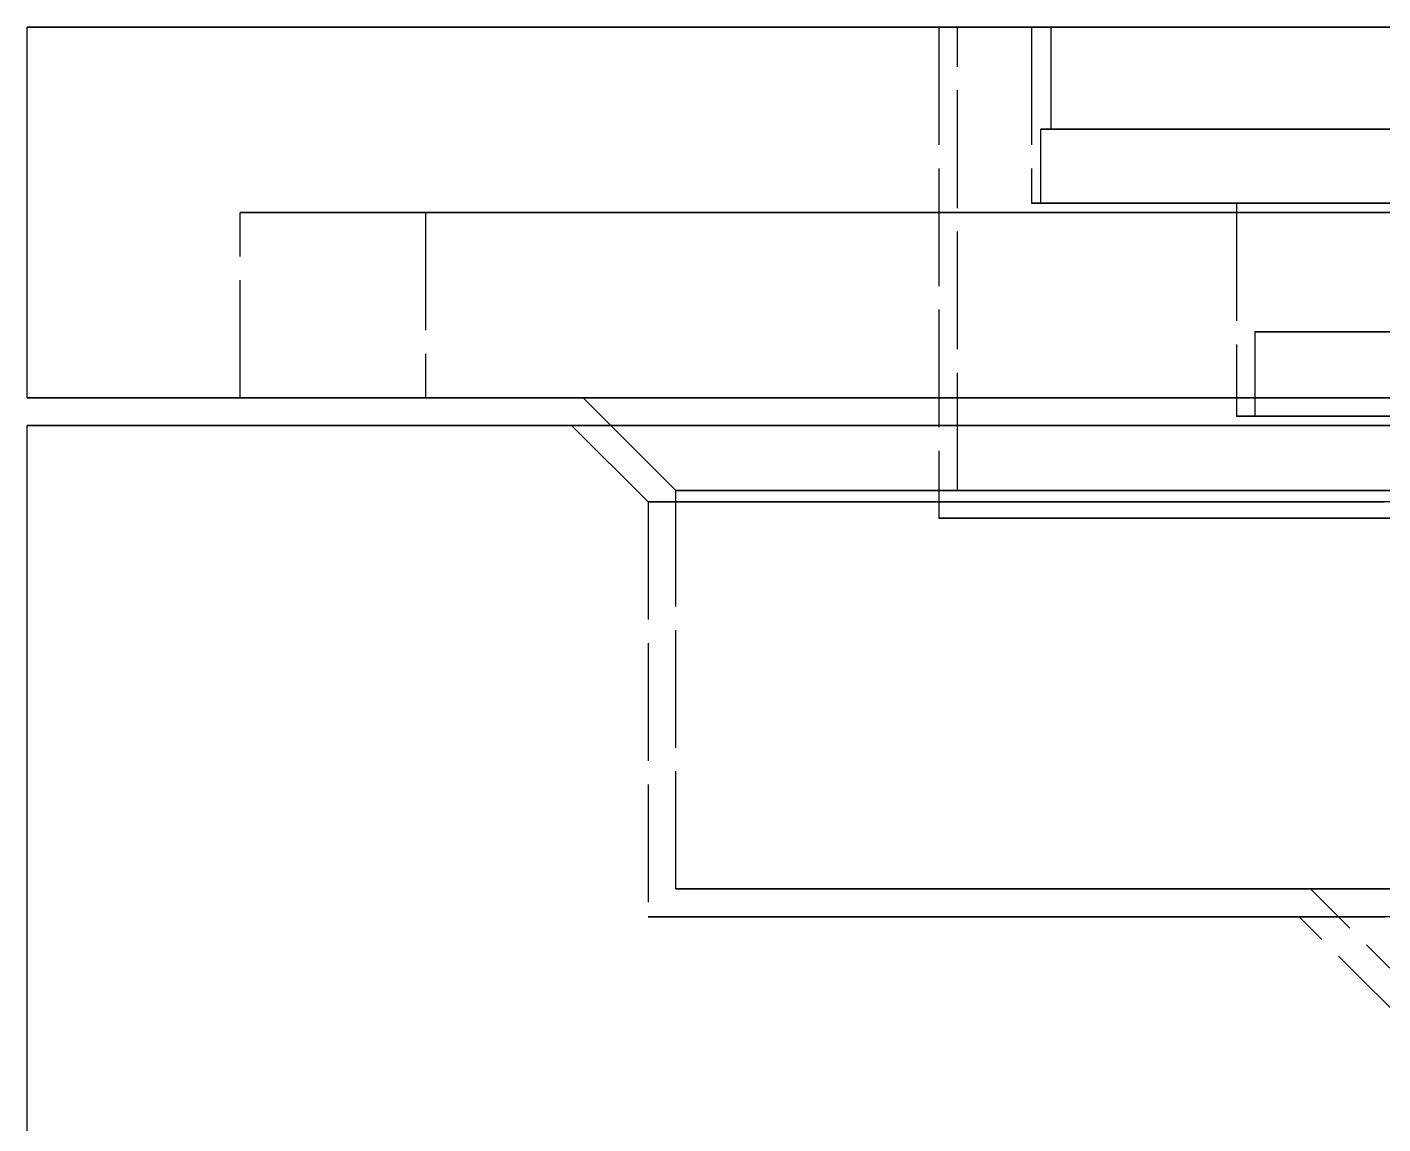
# Model space of a CAD drawing. Header units: millimetres. Extents: x -9 to 243, y -53 to 196.
# Drawn here: x 137.85 to 152.48, y 24.76 to 36.6 of the extents above; entities that cross this region are included whole.
import ezdxf

# ---------------------------------------------------------------- set-up
doc = ezdxf.new("R2010")
doc.units = ezdxf.units.MM
doc.linetypes.add('DASHED', pattern=[1.524, 1.27, -0.254])
doc.layers.add('HIDDEN', color=8, linetype='DASHED')
doc.layers.add('VISIBLE', color=7, linetype='CONTINUOUS')

msp = doc.modelspace()

# ---------------------------------------------------------------- linework, layer by layer
at = {"layer": 'HIDDEN'}
for points in [[(152.51667, 36.6), (151.85, 36.6), (151.18333, 36.6), (150.51667, 36.6), (149.85, 36.6), (149.18333, 36.6), (148.51667, 36.6), (147.85, 36.6), (147.18333, 36.6), (146.51667, 36.6), (145.85, 36.6), (145.18333, 36.6), (144.51667, 36.6), (143.85, 36.6), (143.18333, 36.6), (142.51667, 36.6), (141.85, 36.6), (141.18333, 36.6), (140.51667, 36.6), (139.85, 36.6), (139.18333, 36.6), (138.51667, 36.6), (137.85, 36.6)], [(152.65, 36.6), (152.29571, 36.6), (151.94143, 36.6), (151.58714, 36.6), (151.23286, 36.6), (150.87857, 36.6), (150.52429, 36.6), (150.17, 36.6), (149.81571, 36.6), (149.46143, 36.6), (149.10714, 36.6), (148.75286, 36.6), (148.39857, 36.6), (148.04429, 36.6), (147.69, 36.6)], [(147.69, 36.6), (147.86714, 36.6), (148.04429, 36.6), (148.22143, 36.6), (148.39857, 36.6), (148.57571, 36.6), (148.75286, 36.6), (148.93, 36.6), (149.10714, 36.6), (149.28429, 36.6), (149.46143, 36.6), (149.63857, 36.6), (149.81571, 36.6), (149.99286, 36.6), (150.17, 36.6), (150.34714, 36.6), (150.52429, 36.6), (150.70143, 36.6), (150.87857, 36.6), (151.05571, 36.6), (151.23286, 36.6), (151.41, 36.6), (151.58714, 36.6), (151.76429, 36.6), (151.94143, 36.6), (152.11857, 36.6), (152.29571, 36.6), (152.47286, 36.6), (152.65, 36.6)], [(147.69, 36.6), (147.69, 31.3)], [(152.76111, 36.6), (152.41317, 36.6), (152.06524, 36.6), (151.7173, 36.6), (151.36937, 36.6), (151.02143, 36.6), (150.67349, 36.6), (150.32556, 36.6), (149.97762, 36.6), (149.62968, 36.6), (149.28175, 36.6), (148.93381, 36.6), (148.58587, 36.6), (148.23794, 36.6), (147.89, 36.6)], [(147.89, 36.6), (148.06397, 36.6), (148.23794, 36.6), (148.4119, 36.6), (148.58587, 36.6), (148.75984, 36.6), (148.93381, 36.6), (149.10778, 36.6), (149.28175, 36.6), (149.45571, 36.6), (149.62968, 36.6), (149.80365, 36.6), (149.97762, 36.6), (150.15159, 36.6), (150.32556, 36.6), (150.49952, 36.6), (150.67349, 36.6), (150.84746, 36.6), (151.02143, 36.6), (151.1954, 36.6), (151.36937, 36.6), (151.54333, 36.6), (151.7173, 36.6), (151.89127, 36.6), (152.06524, 36.6), (152.23921, 36.6), (152.41317, 36.6), (152.58714, 36.6)], [(147.89, 31.6), (147.89, 36.6)], [(152.56048, 36.6), (152.23794, 36.6), (151.9154, 36.6), (151.59286, 36.6), (151.27032, 36.6), (150.94778, 36.6), (150.62524, 36.6), (150.3027, 36.6), (149.98016, 36.6), (149.65762, 36.6), (149.33508, 36.6), (149.01254, 36.6), (148.69, 36.6)], [(148.69, 36.6), (148.85127, 36.6), (149.01254, 36.6), (149.17381, 36.6), (149.33508, 36.6), (149.49635, 36.6), (149.65762, 36.6), (149.81889, 36.6), (149.98016, 36.6), (150.14143, 36.6), (150.3027, 36.6), (150.46397, 36.6), (150.62524, 36.6), (150.78651, 36.6), (150.94778, 36.6), (151.10905, 36.6), (151.27032, 36.6), (151.43159, 36.6), (151.59286, 36.6), (151.75413, 36.6), (151.9154, 36.6), (152.07667, 36.6), (152.23794, 36.6), (152.39921, 36.6), (152.56048, 36.6)], [(148.69, 36.6), (148.69, 34.7)], [(152.60645, 36.6), (152.32134, 36.6), (152.03623, 36.6), (151.75111, 36.6), (151.466, 36.6), (151.18089, 36.6), (150.89578, 36.6), (150.61067, 36.6), (150.32556, 36.6), (150.04045, 36.6), (149.75533, 36.6), (149.47022, 36.6), (149.18511, 36.6), (148.9, 36.6)], [(148.9, 36.6), (149.18511, 36.6), (149.47022, 36.6), (149.75533, 36.6), (150.04045, 36.6), (150.32556, 36.6), (150.61067, 36.6), (150.89578, 36.6), (151.18089, 36.6), (151.466, 36.6), (151.75111, 36.6), (152.03623, 36.6), (152.32134, 36.6), (152.60645, 36.6)], [(148.9, 35.5), (148.9, 36.6)], [(152.53212, 35.5), (152.24426, 35.5), (151.95641, 35.5), (151.66855, 35.5), (151.3807, 35.5), (151.09284, 35.5), (150.80499, 35.5), (150.51713, 35.5), (150.22928, 35.5), (149.94142, 35.5), (149.65357, 35.5), (149.36571, 35.5), (149.07786, 35.5), (148.79, 35.5)], [(148.79, 35.5), (149.07786, 35.5), (149.36571, 35.5), (149.65357, 35.5), (149.94142, 35.5), (150.22928, 35.5), (150.51713, 35.5), (150.80499, 35.5), (151.09284, 35.5), (151.3807, 35.5), (151.66855, 35.5), (151.95641, 35.5), (152.24426, 35.5), (152.53212, 35.5)], [(148.79, 34.7), (148.79, 35.5)], [(152.60645, 35.5), (152.32134, 35.5), (152.03623, 35.5), (151.75111, 35.5), (151.466, 35.5), (151.18089, 35.5), (150.89578, 35.5), (150.61067, 35.5), (150.32556, 35.5), (150.04045, 35.5), (149.75533, 35.5), (149.47022, 35.5), (149.18511, 35.5), (148.9, 35.5)], [(148.9, 35.5), (149.18511, 35.5), (149.47022, 35.5), (149.75533, 35.5), (150.04045, 35.5), (150.32556, 35.5), (150.61067, 35.5), (150.89578, 35.5), (151.18089, 35.5), (151.466, 35.5), (151.75111, 35.5), (152.03623, 35.5), (152.32134, 35.5), (152.60645, 35.5)], [(152.56048, 34.7), (152.23794, 34.7), (151.9154, 34.7), (151.59286, 34.7), (151.27032, 34.7), (150.94778, 34.7), (150.62524, 34.7), (150.3027, 34.7), (149.98016, 34.7), (149.65762, 34.7), (149.33508, 34.7), (149.01254, 34.7), (148.69, 34.7)], [(148.69, 34.7), (148.85127, 34.7), (149.01254, 34.7), (149.17381, 34.7), (149.33508, 34.7), (149.49635, 34.7), (149.65762, 34.7), (149.81889, 34.7), (149.98016, 34.7), (150.14143, 34.7), (150.3027, 34.7), (150.46397, 34.7), (150.62524, 34.7), (150.78651, 34.7), (150.94778, 34.7), (151.10905, 34.7), (151.27032, 34.7), (151.43159, 34.7), (151.59286, 34.7), (151.75413, 34.7), (151.9154, 34.7), (152.07667, 34.7), (152.23794, 34.7), (152.39921, 34.7), (152.56048, 34.7)], [(152.53212, 34.7), (152.24426, 34.7), (151.95641, 34.7), (151.66855, 34.7), (151.3807, 34.7), (151.09284, 34.7), (150.80499, 34.7), (150.51713, 34.7), (150.22928, 34.7), (149.94142, 34.7), (149.65357, 34.7), (149.36571, 34.7), (149.07786, 34.7), (148.79, 34.7)], [(148.79, 34.7), (149.07786, 34.7), (149.36571, 34.7), (149.65357, 34.7), (149.94142, 34.7), (150.22928, 34.7), (150.51713, 34.7), (150.80499, 34.7), (151.09284, 34.7), (151.3807, 34.7), (151.66855, 34.7), (151.95641, 34.7), (152.24426, 34.7), (152.53212, 34.7)], [(152.66667, 34.7), (152.41429, 34.7), (152.1619, 34.7), (151.90952, 34.7), (151.65714, 34.7), (151.40476, 34.7), (151.15238, 34.7), (150.9, 34.7)], [(150.9, 34.7), (151.02619, 34.7), (151.15238, 34.7), (151.27857, 34.7), (151.40476, 34.7), (151.53095, 34.7), (151.65714, 34.7), (151.78333, 34.7), (151.90952, 34.7), (152.03571, 34.7), (152.1619, 34.7), (152.2881, 34.7), (152.41429, 34.7), (152.54048, 34.7)], [(150.9, 34.7), (150.9, 32.4)], [(152.61667, 34.6), (152.02302, 34.6), (151.42937, 34.6), (150.83571, 34.6), (150.24206, 34.6), (149.64841, 34.6), (149.05476, 34.6), (148.46111, 34.6), (147.86746, 34.6), (147.27381, 34.6), (146.68016, 34.6), (146.08651, 34.6), (145.49286, 34.6), (144.89921, 34.6), (144.30556, 34.6), (143.7119, 34.6), (143.11825, 34.6), (142.5246, 34.6), (141.93095, 34.6), (141.3373, 34.6), (140.74365, 34.6), (140.15, 34.6)], [(140.15, 34.6), (140.44683, 34.6), (140.74365, 34.6), (141.04048, 34.6), (141.3373, 34.6), (141.63413, 34.6), (141.93095, 34.6), (142.22778, 34.6), (142.5246, 34.6), (142.82143, 34.6), (143.11825, 34.6), (143.41508, 34.6), (143.7119, 34.6), (144.00873, 34.6), (144.30556, 34.6), (144.60238, 34.6), (144.89921, 34.6), (145.19603, 34.6), (145.49286, 34.6), (145.78968, 34.6), (146.08651, 34.6), (146.38333, 34.6), (146.68016, 34.6), (146.97698, 34.6), (147.27381, 34.6), (147.57063, 34.6), (147.86746, 34.6), (148.16429, 34.6), (148.46111, 34.6), (148.75794, 34.6), (149.05476, 34.6), (149.35159, 34.6), (149.64841, 34.6), (149.94524, 34.6), (150.24206, 34.6), (150.53889, 34.6), (150.83571, 34.6), (151.13254, 34.6), (151.42937, 34.6), (151.72619, 34.6), (152.02302, 34.6), (152.31984, 34.6), (152.61667, 34.6)], [(152.61667, 34.6), (152.02302, 34.6), (151.42937, 34.6), (150.83571, 34.6), (150.24206, 34.6), (149.64841, 34.6), (149.05476, 34.6), (148.46111, 34.6), (147.86746, 34.6), (147.27381, 34.6), (146.68016, 34.6), (146.08651, 34.6), (145.49286, 34.6), (144.89921, 34.6), (144.30556, 34.6), (143.7119, 34.6), (143.11825, 34.6), (142.5246, 34.6), (141.93095, 34.6), (141.3373, 34.6), (140.74365, 34.6), (140.15, 34.6)], [(140.15, 34.6), (140.44683, 34.6), (140.74365, 34.6), (141.04048, 34.6), (141.3373, 34.6), (141.63413, 34.6), (141.93095, 34.6), (142.22778, 34.6), (142.5246, 34.6), (142.82143, 34.6), (143.11825, 34.6), (143.41508, 34.6), (143.7119, 34.6), (144.00873, 34.6), (144.30556, 34.6), (144.60238, 34.6), (144.89921, 34.6), (145.19603, 34.6), (145.49286, 34.6), (145.78968, 34.6), (146.08651, 34.6), (146.38333, 34.6), (146.68016, 34.6), (146.97698, 34.6), (147.27381, 34.6), (147.57063, 34.6), (147.86746, 34.6), (148.16429, 34.6), (148.46111, 34.6), (148.75794, 34.6), (149.05476, 34.6), (149.35159, 34.6), (149.64841, 34.6), (149.94524, 34.6), (150.24206, 34.6), (150.53889, 34.6), (150.83571, 34.6), (151.13254, 34.6), (151.42937, 34.6), (151.72619, 34.6), (152.02302, 34.6), (152.31984, 34.6), (152.61667, 34.6)], [(140.15, 32.6), (140.15, 34.6)], [(140.15, 32.6), (140.15, 34.6)], [(152.75317, 34.6), (152.22302, 34.6), (151.69286, 34.6), (151.1627, 34.6), (150.63254, 34.6), (150.10238, 34.6), (149.57222, 34.6), (149.04206, 34.6), (148.5119, 34.6), (147.98175, 34.6), (147.45159, 34.6), (146.92143, 34.6), (146.39127, 34.6), (145.86111, 34.6), (145.33095, 34.6), (144.80079, 34.6), (144.27063, 34.6), (143.74048, 34.6), (143.21032, 34.6), (142.68016, 34.6), (142.15, 34.6)], [(142.15, 34.6), (142.41508, 34.6), (142.68016, 34.6), (142.94524, 34.6), (143.21032, 34.6), (143.4754, 34.6), (143.74048, 34.6), (144.00556, 34.6), (144.27063, 34.6), (144.53571, 34.6), (144.80079, 34.6), (145.06587, 34.6), (145.33095, 34.6), (145.59603, 34.6), (145.86111, 34.6), (146.12619, 34.6), (146.39127, 34.6), (146.65635, 34.6), (146.92143, 34.6), (147.18651, 34.6), (147.45159, 34.6), (147.71667, 34.6), (147.98175, 34.6), (148.24683, 34.6), (148.5119, 34.6), (148.77698, 34.6), (149.04206, 34.6), (149.30714, 34.6), (149.57222, 34.6), (149.8373, 34.6), (150.10238, 34.6), (150.36746, 34.6), (150.63254, 34.6), (150.89762, 34.6), (151.1627, 34.6), (151.42778, 34.6), (151.69286, 34.6), (151.95794, 34.6), (152.22302, 34.6), (152.4881, 34.6)], [(152.75317, 34.6), (152.22302, 34.6), (151.69286, 34.6), (151.1627, 34.6), (150.63254, 34.6), (150.10238, 34.6), (149.57222, 34.6), (149.04206, 34.6), (148.5119, 34.6), (147.98175, 34.6), (147.45159, 34.6), (146.92143, 34.6), (146.39127, 34.6), (145.86111, 34.6), (145.33095, 34.6), (144.80079, 34.6), (144.27063, 34.6), (143.74048, 34.6), (143.21032, 34.6), (142.68016, 34.6), (142.15, 34.6)], [(142.15, 34.6), (142.41508, 34.6), (142.68016, 34.6), (142.94524, 34.6), (143.21032, 34.6), (143.4754, 34.6), (143.74048, 34.6), (144.00556, 34.6), (144.27063, 34.6), (144.53571, 34.6), (144.80079, 34.6), (145.06587, 34.6), (145.33095, 34.6), (145.59603, 34.6), (145.86111, 34.6), (146.12619, 34.6), (146.39127, 34.6), (146.65635, 34.6), (146.92143, 34.6), (147.18651, 34.6), (147.45159, 34.6), (147.71667, 34.6), (147.98175, 34.6), (148.24683, 34.6), (148.5119, 34.6), (148.77698, 34.6), (149.04206, 34.6), (149.30714, 34.6), (149.57222, 34.6), (149.8373, 34.6), (150.10238, 34.6), (150.36746, 34.6), (150.63254, 34.6), (150.89762, 34.6), (151.1627, 34.6), (151.42778, 34.6), (151.69286, 34.6), (151.95794, 34.6), (152.22302, 34.6), (152.4881, 34.6)], [(142.15, 34.6), (142.15, 32.6)], [(142.15, 34.6), (142.15, 32.6)], [(152.57619, 33.31), (152.33016, 33.31), (152.08413, 33.31), (151.8381, 33.31), (151.59206, 33.31), (151.34603, 33.31), (151.1, 33.31)], [(151.1, 33.31), (151.22302, 33.31), (151.34603, 33.31), (151.46905, 33.31), (151.59206, 33.31), (151.71508, 33.31), (151.8381, 33.31), (151.96111, 33.31), (152.08413, 33.31), (152.20714, 33.31), (152.33016, 33.31), (152.45317, 33.31), (152.57619, 33.31)], [(151.1, 33.31), (151.1, 32.4)], [(152.51667, 32.6), (151.85, 32.6), (151.18333, 32.6), (150.51667, 32.6), (149.85, 32.6), (149.18333, 32.6), (148.51667, 32.6), (147.85, 32.6), (147.18333, 32.6), (146.51667, 32.6), (145.85, 32.6), (145.18333, 32.6), (144.51667, 32.6), (143.85, 32.6), (143.18333, 32.6), (142.51667, 32.6), (141.85, 32.6), (141.18333, 32.6), (140.51667, 32.6), (139.85, 32.6), (139.18333, 32.6), (138.51667, 32.6), (137.85, 32.6)], [(152.61667, 32.6), (152.02302, 32.6), (151.42937, 32.6), (150.83571, 32.6), (150.24206, 32.6), (149.64841, 32.6), (149.05476, 32.6), (148.46111, 32.6), (147.86746, 32.6), (147.27381, 32.6), (146.68016, 32.6), (146.08651, 32.6), (145.49286, 32.6), (144.89921, 32.6), (144.30556, 32.6), (143.7119, 32.6), (143.11825, 32.6), (142.5246, 32.6), (141.93095, 32.6), (141.3373, 32.6), (140.74365, 32.6), (140.15, 32.6)], [(140.15, 32.6), (140.44683, 32.6), (140.74365, 32.6), (141.04048, 32.6), (141.3373, 32.6), (141.63413, 32.6), (141.93095, 32.6), (142.22778, 32.6), (142.5246, 32.6), (142.82143, 32.6), (143.11825, 32.6), (143.41508, 32.6), (143.7119, 32.6), (144.00873, 32.6), (144.30556, 32.6), (144.60238, 32.6), (144.89921, 32.6), (145.19603, 32.6), (145.49286, 32.6), (145.78968, 32.6), (146.08651, 32.6), (146.38333, 32.6), (146.68016, 32.6), (146.97698, 32.6), (147.27381, 32.6), (147.57063, 32.6), (147.86746, 32.6), (148.16429, 32.6), (148.46111, 32.6), (148.75794, 32.6), (149.05476, 32.6), (149.35159, 32.6), (149.64841, 32.6), (149.94524, 32.6), (150.24206, 32.6), (150.53889, 32.6), (150.83571, 32.6), (151.13254, 32.6), (151.42937, 32.6), (151.72619, 32.6), (152.02302, 32.6), (152.31984, 32.6), (152.61667, 32.6)], [(152.61667, 32.6), (152.02302, 32.6), (151.42937, 32.6), (150.83571, 32.6), (150.24206, 32.6), (149.64841, 32.6), (149.05476, 32.6), (148.46111, 32.6), (147.86746, 32.6), (147.27381, 32.6), (146.68016, 32.6), (146.08651, 32.6), (145.49286, 32.6), (144.89921, 32.6), (144.30556, 32.6), (143.7119, 32.6), (143.11825, 32.6), (142.5246, 32.6), (141.93095, 32.6), (141.3373, 32.6), (140.74365, 32.6), (140.15, 32.6)], [(140.15, 32.6), (140.44683, 32.6), (140.74365, 32.6), (141.04048, 32.6), (141.3373, 32.6), (141.63413, 32.6), (141.93095, 32.6), (142.22778, 32.6), (142.5246, 32.6), (142.82143, 32.6), (143.11825, 32.6), (143.41508, 32.6), (143.7119, 32.6), (144.00873, 32.6), (144.30556, 32.6), (144.60238, 32.6), (144.89921, 32.6), (145.19603, 32.6), (145.49286, 32.6), (145.78968, 32.6), (146.08651, 32.6), (146.38333, 32.6), (146.68016, 32.6), (146.97698, 32.6), (147.27381, 32.6), (147.57063, 32.6), (147.86746, 32.6), (148.16429, 32.6), (148.46111, 32.6), (148.75794, 32.6), (149.05476, 32.6), (149.35159, 32.6), (149.64841, 32.6), (149.94524, 32.6), (150.24206, 32.6), (150.53889, 32.6), (150.83571, 32.6), (151.13254, 32.6), (151.42937, 32.6), (151.72619, 32.6), (152.02302, 32.6), (152.31984, 32.6), (152.61667, 32.6)], [(152.75317, 32.6), (152.22302, 32.6), (151.69286, 32.6), (151.1627, 32.6), (150.63254, 32.6), (150.10238, 32.6), (149.57222, 32.6), (149.04206, 32.6), (148.5119, 32.6), (147.98175, 32.6), (147.45159, 32.6), (146.92143, 32.6), (146.39127, 32.6), (145.86111, 32.6), (145.33095, 32.6), (144.80079, 32.6), (144.27063, 32.6), (143.74048, 32.6), (143.21032, 32.6), (142.68016, 32.6), (142.15, 32.6)], [(142.15, 32.6), (142.41508, 32.6), (142.68016, 32.6), (142.94524, 32.6), (143.21032, 32.6), (143.4754, 32.6), (143.74048, 32.6), (144.00556, 32.6), (144.27063, 32.6), (144.53571, 32.6), (144.80079, 32.6), (145.06587, 32.6), (145.33095, 32.6), (145.59603, 32.6), (145.86111, 32.6), (146.12619, 32.6), (146.39127, 32.6), (146.65635, 32.6), (146.92143, 32.6), (147.18651, 32.6), (147.45159, 32.6), (147.71667, 32.6), (147.98175, 32.6), (148.24683, 32.6), (148.5119, 32.6), (148.77698, 32.6), (149.04206, 32.6), (149.30714, 32.6), (149.57222, 32.6), (149.8373, 32.6), (150.10238, 32.6), (150.36746, 32.6), (150.63254, 32.6), (150.89762, 32.6), (151.1627, 32.6), (151.42778, 32.6), (151.69286, 32.6), (151.95794, 32.6), (152.22302, 32.6), (152.4881, 32.6)], [(152.75317, 32.6), (152.22302, 32.6), (151.69286, 32.6), (151.1627, 32.6), (150.63254, 32.6), (150.10238, 32.6), (149.57222, 32.6), (149.04206, 32.6), (148.5119, 32.6), (147.98175, 32.6), (147.45159, 32.6), (146.92143, 32.6), (146.39127, 32.6), (145.86111, 32.6), (145.33095, 32.6), (144.80079, 32.6), (144.27063, 32.6), (143.74048, 32.6), (143.21032, 32.6), (142.68016, 32.6), (142.15, 32.6)], [(142.15, 32.6), (142.41508, 32.6), (142.68016, 32.6), (142.94524, 32.6), (143.21032, 32.6), (143.4754, 32.6), (143.74048, 32.6), (144.00556, 32.6), (144.27063, 32.6), (144.53571, 32.6), (144.80079, 32.6), (145.06587, 32.6), (145.33095, 32.6), (145.59603, 32.6), (145.86111, 32.6), (146.12619, 32.6), (146.39127, 32.6), (146.65635, 32.6), (146.92143, 32.6), (147.18651, 32.6), (147.45159, 32.6), (147.71667, 32.6), (147.98175, 32.6), (148.24683, 32.6), (148.5119, 32.6), (148.77698, 32.6), (149.04206, 32.6), (149.30714, 32.6), (149.57222, 32.6), (149.8373, 32.6), (150.10238, 32.6), (150.36746, 32.6), (150.63254, 32.6), (150.89762, 32.6), (151.1627, 32.6), (151.42778, 32.6), (151.69286, 32.6), (151.95794, 32.6), (152.22302, 32.6), (152.4881, 32.6)], [(152.89762, 32.6), (152.42143, 32.6), (151.94524, 32.6), (151.46905, 32.6), (150.99286, 32.6), (150.51667, 32.6), (150.04048, 32.6), (149.56429, 32.6), (149.0881, 32.6), (148.6119, 32.6), (148.13571, 32.6), (147.65952, 32.6), (147.18333, 32.6), (146.70714, 32.6), (146.23095, 32.6), (145.75476, 32.6), (145.27857, 32.6), (144.80238, 32.6), (144.32619, 32.6), (143.85, 32.6)], [(143.85, 32.6), (144.0881, 32.6), (144.32619, 32.6), (144.56429, 32.6), (144.80238, 32.6), (145.04048, 32.6), (145.27857, 32.6), (145.51667, 32.6), (145.75476, 32.6), (145.99286, 32.6), (146.23095, 32.6), (146.46905, 32.6), (146.70714, 32.6), (146.94524, 32.6), (147.18333, 32.6), (147.42143, 32.6), (147.65952, 32.6), (147.89762, 32.6), (148.13571, 32.6), (148.37381, 32.6), (148.6119, 32.6), (148.85, 32.6), (149.0881, 32.6), (149.32619, 32.6), (149.56429, 32.6), (149.80238, 32.6), (150.04048, 32.6), (150.27857, 32.6), (150.51667, 32.6), (150.75476, 32.6), (150.99286, 32.6), (151.23095, 32.6), (151.46905, 32.6), (151.70714, 32.6), (151.94524, 32.6), (152.18333, 32.6), (152.42143, 32.6), (152.65952, 32.6)], [(152.66667, 32.4), (152.41429, 32.4), (152.1619, 32.4), (151.90952, 32.4), (151.65714, 32.4), (151.40476, 32.4), (151.15238, 32.4), (150.9, 32.4)], [(150.9, 32.4), (151.02619, 32.4), (151.15238, 32.4), (151.27857, 32.4), (151.40476, 32.4), (151.53095, 32.4), (151.65714, 32.4), (151.78333, 32.4), (151.90952, 32.4), (152.03571, 32.4), (152.1619, 32.4), (152.2881, 32.4), (152.41429, 32.4), (152.54048, 32.4)], [(152.57619, 32.4), (152.33016, 32.4), (152.08413, 32.4), (151.8381, 32.4), (151.59206, 32.4), (151.34603, 32.4), (151.1, 32.4)], [(151.1, 32.4), (151.22302, 32.4), (151.34603, 32.4), (151.46905, 32.4), (151.59206, 32.4), (151.71508, 32.4), (151.8381, 32.4), (151.96111, 32.4), (152.08413, 32.4), (152.20714, 32.4), (152.33016, 32.4), (152.45317, 32.4), (152.57619, 32.4)], [(152.51667, 32.3), (151.85, 32.3), (151.18333, 32.3), (150.51667, 32.3), (149.85, 32.3), (149.18333, 32.3), (148.51667, 32.3), (147.85, 32.3), (147.18333, 32.3), (146.51667, 32.3), (145.85, 32.3), (145.18333, 32.3), (144.51667, 32.3), (143.85, 32.3), (143.18333, 32.3), (142.51667, 32.3), (141.85, 32.3), (141.18333, 32.3), (140.51667, 32.3), (139.85, 32.3), (139.18333, 32.3), (138.51667, 32.3), (137.85, 32.3)], [(152.84831, 32.3), (152.36817, 32.3), (151.88804, 32.3), (151.4079, 32.3), (150.92777, 32.3), (150.44763, 32.3), (149.9675, 32.3), (149.48736, 32.3), (149.00722, 32.3), (148.52709, 32.3), (148.04695, 32.3), (147.56682, 32.3), (147.08668, 32.3), (146.60655, 32.3), (146.12641, 32.3), (145.64628, 32.3), (145.16614, 32.3), (144.68601, 32.3), (144.20587, 32.3), (143.72574, 32.3)], [(143.72574, 32.3), (143.9658, 32.3), (144.20587, 32.3), (144.44594, 32.3), (144.68601, 32.3), (144.92607, 32.3), (145.16614, 32.3), (145.40621, 32.3), (145.64628, 32.3), (145.88635, 32.3), (146.12641, 32.3), (146.36648, 32.3), (146.60655, 32.3), (146.84662, 32.3), (147.08668, 32.3), (147.32675, 32.3), (147.56682, 32.3), (147.80689, 32.3), (148.04695, 32.3), (148.28702, 32.3), (148.52709, 32.3), (148.76716, 32.3), (149.00722, 32.3), (149.24729, 32.3), (149.48736, 32.3), (149.72743, 32.3), (149.9675, 32.3), (150.20756, 32.3), (150.44763, 32.3), (150.6877, 32.3), (150.92777, 32.3), (151.16783, 32.3), (151.4079, 32.3), (151.64797, 32.3), (151.88804, 32.3), (152.1281, 32.3), (152.36817, 32.3), (152.60824, 32.3)], [(144.55, 31.47574), (143.72574, 32.3)], [(144.85, 31.6), (144.15, 32.3)], [(152.72143, 31.47574), (152.26746, 31.47574), (151.81349, 31.47574), (151.35952, 31.47574), (150.90556, 31.47574), (150.45159, 31.47574), (149.99762, 31.47574), (149.54365, 31.47574), (149.08968, 31.47574), (148.63571, 31.47574), (148.18175, 31.47574), (147.72778, 31.47574), (147.27381, 31.47574), (146.81984, 31.47574), (146.36587, 31.47574), (145.9119, 31.47574), (145.45794, 31.47574), (145.00397, 31.47574), (144.55, 31.47574)], [(144.55, 31.47574), (144.77698, 31.47574), (145.00397, 31.47574), (145.23095, 31.47574), (145.45794, 31.47574), (145.68492, 31.47574), (145.9119, 31.47574), (146.13889, 31.47574), (146.36587, 31.47574), (146.59286, 31.47574), (146.81984, 31.47574), (147.04683, 31.47574), (147.27381, 31.47574), (147.50079, 31.47574), (147.72778, 31.47574), (147.95476, 31.47574), (148.18175, 31.47574), (148.40873, 31.47574), (148.63571, 31.47574), (148.8627, 31.47574), (149.08968, 31.47574), (149.31667, 31.47574), (149.54365, 31.47574), (149.77063, 31.47574), (149.99762, 31.47574), (150.2246, 31.47574), (150.45159, 31.47574), (150.67857, 31.47574), (150.90556, 31.47574), (151.13254, 31.47574), (151.35952, 31.47574), (151.58651, 31.47574), (151.81349, 31.47574), (152.04048, 31.47574), (152.26746, 31.47574), (152.49444, 31.47574)], [(144.55, 31.47574), (144.55, 27)], [(152.85, 31.6), (152.40556, 31.6), (151.96111, 31.6), (151.51667, 31.6), (151.07222, 31.6), (150.62778, 31.6), (150.18333, 31.6), (149.73889, 31.6), (149.29444, 31.6), (148.85, 31.6), (148.40556, 31.6), (147.96111, 31.6), (147.51667, 31.6), (147.07222, 31.6), (146.62778, 31.6), (146.18333, 31.6), (145.73889, 31.6), (145.29444, 31.6), (144.85, 31.6)], [(144.85, 31.6), (145.07222, 31.6), (145.29444, 31.6), (145.51667, 31.6), (145.73889, 31.6), (145.96111, 31.6), (146.18333, 31.6), (146.40556, 31.6), (146.62778, 31.6), (146.85, 31.6), (147.07222, 31.6), (147.29444, 31.6), (147.51667, 31.6), (147.73889, 31.6), (147.96111, 31.6), (148.18333, 31.6), (148.40556, 31.6), (148.62778, 31.6), (148.85, 31.6), (149.07222, 31.6), (149.29444, 31.6), (149.51667, 31.6), (149.73889, 31.6), (149.96111, 31.6), (150.18333, 31.6), (150.40556, 31.6), (150.62778, 31.6), (150.85, 31.6), (151.07222, 31.6), (151.29444, 31.6), (151.51667, 31.6), (151.73889, 31.6), (151.96111, 31.6), (152.18333, 31.6), (152.40556, 31.6), (152.62778, 31.6)], [(144.85, 27.3), (144.85, 31.6)], [(152.76111, 31.6), (152.41317, 31.6), (152.06524, 31.6), (151.7173, 31.6), (151.36937, 31.6), (151.02143, 31.6), (150.67349, 31.6), (150.32556, 31.6), (149.97762, 31.6), (149.62968, 31.6), (149.28175, 31.6), (148.93381, 31.6), (148.58587, 31.6), (148.23794, 31.6), (147.89, 31.6)], [(147.89, 31.6), (148.06397, 31.6), (148.23794, 31.6), (148.4119, 31.6), (148.58587, 31.6), (148.75984, 31.6), (148.93381, 31.6), (149.10778, 31.6), (149.28175, 31.6), (149.45571, 31.6), (149.62968, 31.6), (149.80365, 31.6), (149.97762, 31.6), (150.15159, 31.6), (150.32556, 31.6), (150.49952, 31.6), (150.67349, 31.6), (150.84746, 31.6), (151.02143, 31.6), (151.1954, 31.6), (151.36937, 31.6), (151.54333, 31.6), (151.7173, 31.6), (151.89127, 31.6), (152.06524, 31.6), (152.23921, 31.6), (152.41317, 31.6), (152.58714, 31.6)], [(152.65, 31.3), (152.29571, 31.3), (151.94143, 31.3), (151.58714, 31.3), (151.23286, 31.3), (150.87857, 31.3), (150.52429, 31.3), (150.17, 31.3), (149.81571, 31.3), (149.46143, 31.3), (149.10714, 31.3), (148.75286, 31.3), (148.39857, 31.3), (148.04429, 31.3), (147.69, 31.3)], [(147.69, 31.3), (147.86714, 31.3), (148.04429, 31.3), (148.22143, 31.3), (148.39857, 31.3), (148.57571, 31.3), (148.75286, 31.3), (148.93, 31.3), (149.10714, 31.3), (149.28429, 31.3), (149.46143, 31.3), (149.63857, 31.3), (149.81571, 31.3), (149.99286, 31.3), (150.17, 31.3), (150.34714, 31.3), (150.52429, 31.3), (150.70143, 31.3), (150.87857, 31.3), (151.05571, 31.3), (151.23286, 31.3), (151.41, 31.3), (151.58714, 31.3), (151.76429, 31.3), (151.94143, 31.3), (152.11857, 31.3), (152.29571, 31.3), (152.47286, 31.3), (152.65, 31.3)], [(152.85, 27.3), (152.40556, 27.3), (151.96111, 27.3), (151.51667, 27.3), (151.07222, 27.3), (150.62778, 27.3), (150.18333, 27.3), (149.73889, 27.3), (149.29444, 27.3), (148.85, 27.3), (148.40556, 27.3), (147.96111, 27.3), (147.51667, 27.3), (147.07222, 27.3), (146.62778, 27.3), (146.18333, 27.3), (145.73889, 27.3), (145.29444, 27.3), (144.85, 27.3)], [(144.85, 27.3), (145.07222, 27.3), (145.29444, 27.3), (145.51667, 27.3), (145.73889, 27.3), (145.96111, 27.3), (146.18333, 27.3), (146.40556, 27.3), (146.62778, 27.3), (146.85, 27.3), (147.07222, 27.3), (147.29444, 27.3), (147.51667, 27.3), (147.73889, 27.3), (147.96111, 27.3), (148.18333, 27.3), (148.40556, 27.3), (148.62778, 27.3), (148.85, 27.3), (149.07222, 27.3), (149.29444, 27.3), (149.51667, 27.3), (149.73889, 27.3), (149.96111, 27.3), (150.18333, 27.3), (150.40556, 27.3), (150.62778, 27.3), (150.85, 27.3), (151.07222, 27.3), (151.29444, 27.3), (151.51667, 27.3), (151.73889, 27.3), (151.96111, 27.3), (152.18333, 27.3), (152.40556, 27.3), (152.62778, 27.3)], [(152.60794, 27.3), (152.38095, 27.3), (152.15397, 27.3), (151.92698, 27.3), (151.7, 27.3)], [(151.7, 27.3), (151.81349, 27.3), (151.92698, 27.3), (152.04048, 27.3), (152.15397, 27.3), (152.26746, 27.3), (152.38095, 27.3), (152.49444, 27.3)], [(153.2, 25.8), (151.7, 27.3)], [(152.72143, 27), (152.26746, 27), (151.81349, 27), (151.35952, 27), (150.90556, 27), (150.45159, 27), (149.99762, 27), (149.54365, 27), (149.08968, 27), (148.63571, 27), (148.18175, 27), (147.72778, 27), (147.27381, 27), (146.81984, 27), (146.36587, 27), (145.9119, 27), (145.45794, 27), (145.00397, 27), (144.55, 27)], [(144.55, 27), (144.77698, 27), (145.00397, 27), (145.23095, 27), (145.45794, 27), (145.68492, 27), (145.9119, 27), (146.13889, 27), (146.36587, 27), (146.59286, 27), (146.81984, 27), (147.04683, 27), (147.27381, 27), (147.50079, 27), (147.72778, 27), (147.95476, 27), (148.18175, 27), (148.40873, 27), (148.63571, 27), (148.8627, 27), (149.08968, 27), (149.31667, 27), (149.54365, 27), (149.77063, 27), (149.99762, 27), (150.2246, 27), (150.45159, 27), (150.67857, 27), (150.90556, 27), (151.13254, 27), (151.35952, 27), (151.58651, 27), (151.81349, 27), (152.04048, 27), (152.26746, 27), (152.49444, 27)], [(152.49945, 27), (152.26852, 27), (152.03759, 27), (151.80666, 27), (151.57574, 27)], [(151.57574, 27), (151.6912, 27), (151.80666, 27), (151.92213, 27), (152.03759, 27), (152.15306, 27), (152.26852, 27), (152.38399, 27), (152.49945, 27)], [(152.9, 25.67574), (151.57574, 27)]]:
    msp.add_lwpolyline(points, dxfattribs=at)
at = {"layer": 'VISIBLE'}
for points in [[(137.85, 36.6), (138.18333, 36.6), (138.51667, 36.6), (138.85, 36.6), (139.18333, 36.6), (139.51667, 36.6), (139.85, 36.6), (140.18333, 36.6), (140.51667, 36.6), (140.85, 36.6), (141.18333, 36.6), (141.51667, 36.6), (141.85, 36.6), (142.18333, 36.6), (142.51667, 36.6), (142.85, 36.6), (143.18333, 36.6), (143.51667, 36.6), (143.85, 36.6), (144.18333, 36.6), (144.51667, 36.6), (144.85, 36.6), (145.18333, 36.6), (145.51667, 36.6), (145.85, 36.6), (146.18333, 36.6), (146.51667, 36.6), (146.85, 36.6), (147.18333, 36.6), (147.51667, 36.6), (147.85, 36.6), (148.18333, 36.6), (148.51667, 36.6), (148.85, 36.6), (149.18333, 36.6), (149.51667, 36.6), (149.85, 36.6), (150.18333, 36.6), (150.51667, 36.6), (150.85, 36.6), (151.18333, 36.6), (151.51667, 36.6), (151.85, 36.6), (152.18333, 36.6), (152.51667, 36.6)], [(137.85, 32.6), (137.85, 36.6)], [(137.85, 32.6), (138.18333, 32.6), (138.51667, 32.6), (138.85, 32.6), (139.18333, 32.6), (139.51667, 32.6), (139.85, 32.6), (140.18333, 32.6), (140.51667, 32.6), (140.85, 32.6), (141.18333, 32.6), (141.51667, 32.6), (141.85, 32.6), (142.18333, 32.6), (142.51667, 32.6), (142.85, 32.6), (143.18333, 32.6), (143.51667, 32.6), (143.85, 32.6), (144.18333, 32.6), (144.51667, 32.6), (144.85, 32.6), (145.18333, 32.6), (145.51667, 32.6), (145.85, 32.6), (146.18333, 32.6), (146.51667, 32.6), (146.85, 32.6), (147.18333, 32.6), (147.51667, 32.6), (147.85, 32.6), (148.18333, 32.6), (148.51667, 32.6), (148.85, 32.6), (149.18333, 32.6), (149.51667, 32.6), (149.85, 32.6), (150.18333, 32.6), (150.51667, 32.6), (150.85, 32.6), (151.18333, 32.6), (151.51667, 32.6), (151.85, 32.6), (152.18333, 32.6), (152.51667, 32.6)], [(144.15, 32.3), (143.85, 32.6)], [(137.85, 32.3), (138.18333, 32.3), (138.51667, 32.3), (138.85, 32.3), (139.18333, 32.3), (139.51667, 32.3), (139.85, 32.3), (140.18333, 32.3), (140.51667, 32.3), (140.85, 32.3), (141.18333, 32.3), (141.51667, 32.3), (141.85, 32.3), (142.18333, 32.3), (142.51667, 32.3), (142.85, 32.3), (143.18333, 32.3), (143.51667, 32.3), (143.85, 32.3), (144.18333, 32.3), (144.51667, 32.3), (144.85, 32.3), (145.18333, 32.3), (145.51667, 32.3), (145.85, 32.3), (146.18333, 32.3), (146.51667, 32.3), (146.85, 32.3), (147.18333, 32.3), (147.51667, 32.3), (147.85, 32.3), (148.18333, 32.3), (148.51667, 32.3), (148.85, 32.3), (149.18333, 32.3), (149.51667, 32.3), (149.85, 32.3), (150.18333, 32.3), (150.51667, 32.3), (150.85, 32.3), (151.18333, 32.3), (151.51667, 32.3), (151.85, 32.3), (152.18333, 32.3), (152.51667, 32.3)], [(137.85, -15.2), (137.85, 32.3)]]:
    msp.add_lwpolyline(points, dxfattribs=at)

doc.saveas('drawing.dxf')
